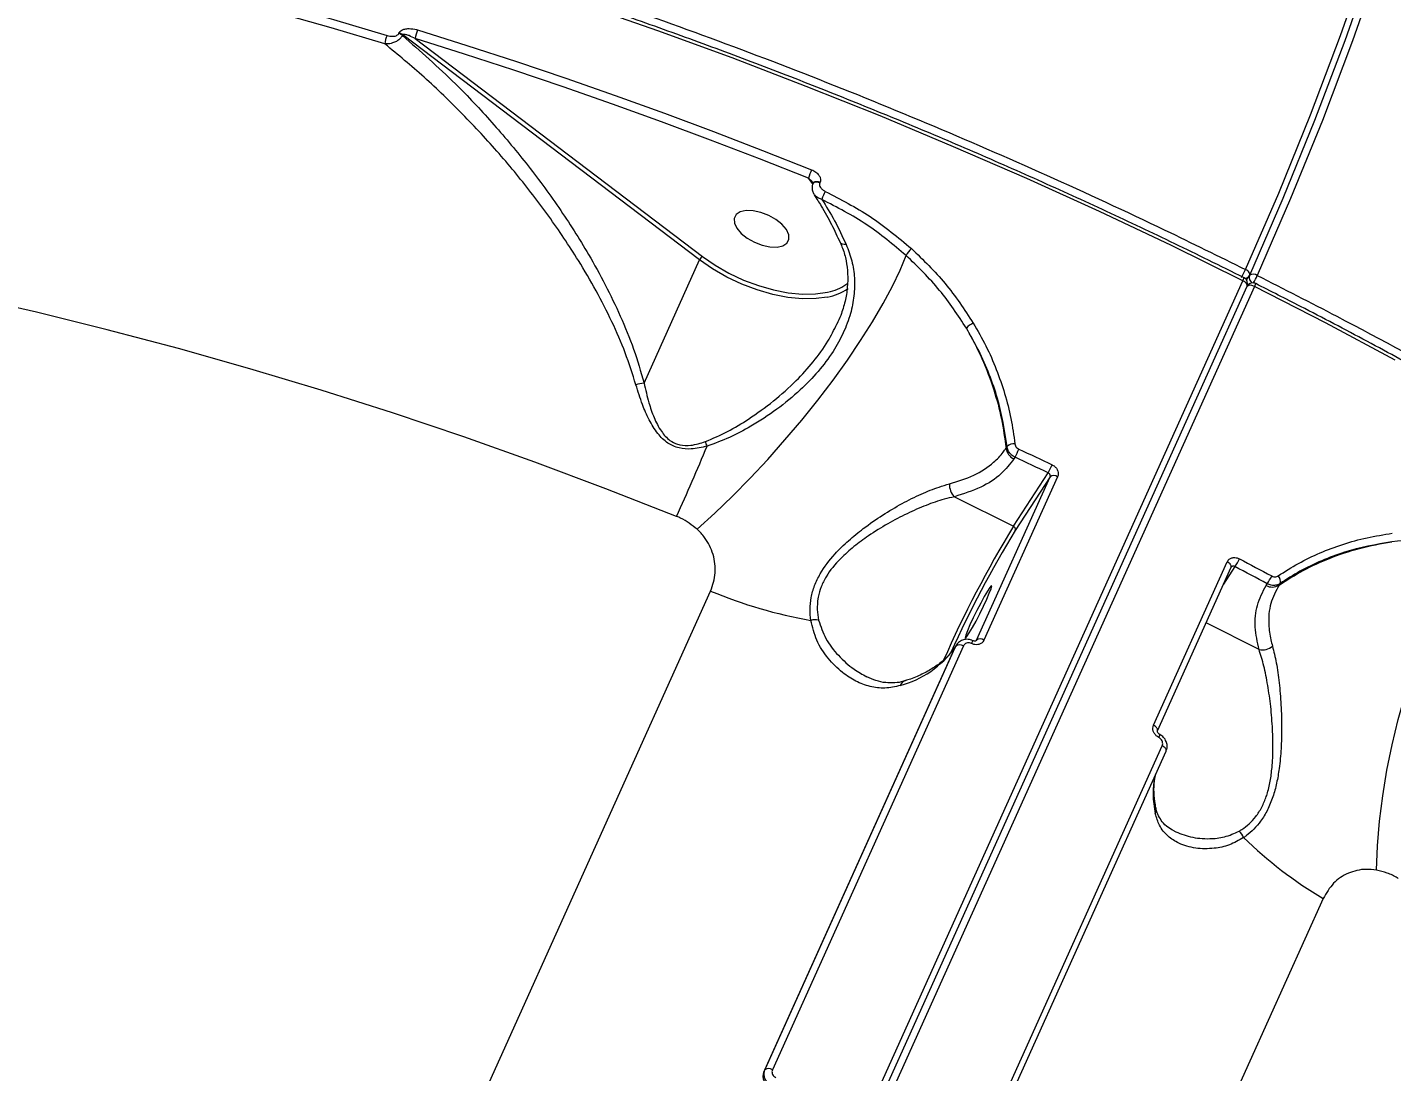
# Model space of a CAD drawing. Header units: millimetres. Extents: x -6523 to 7556, y -5559 to 6101.
# Drawn here: x -1448.4 to -1239.9, y 2108.2 to 2267.8 of the extents above; entities that cross this region are included whole.
import ezdxf

# ---------------------------------------------------------------- set-up
doc = ezdxf.new("R2010")
doc.units = ezdxf.units.MM
for name, color, linetype in [('DIKOM_ОБЪЕКТ', 7, 'Continuous'), ('DIKOM_РАЗМЕР_ЗОНА', 7, 'Continuous'), ('DIKOM_РАЗМЕР_ОБЪЕКТА', 7, 'Continuous')]:
    doc.layers.add(name, color=color, linetype=linetype)
doc.styles.add('style1', font='arial.ttf', dxfattribs={"width": 0.8})
doc.dimstyles.new('1-50', dxfattribs={"dimtxt": 300, "dimasz": 200, "dimexe": 100, "dimexo": 0, "dimgap": 100, "dimtad": 1, "dimtxsty": 'style1', "dimcen": 200, "dimclrd": 7, "dimclre": 7, "dimclrt": 7, "dimadec": 1, "dimazin": 2, "dimtfac": 1, "dimtmove": 0, "dimatfit": 2, "dimfxl": 0, "dimlwd": 25, "dimlwe": 18, "dimarcsym": 0})

# ---------------------------------------------------------------- blocks, each defined once
blk = doc.blocks.new('*D10')
at = {"layer": 'Defpoints', "color": 0, "transparency": 16777216}
for p in [(-1823.23, 4314.24), (3842.01, -3170.82), (6537.88, -3170.82)]:
    blk.add_point(p, dxfattribs=at)
at = {"layer": 'DIKOM_РАЗМЕР_ОБЪЕКТА', "color": 7, "lineweight": 18, "transparency": 16777216}
for p, q in [((-1823.23, 4314.24), (6637.88, 4314.24)), ((3842.01, -3170.82), (6637.88, -3170.82))]:
    blk.add_line(p, q, dxfattribs=at)
at = {"layer": 'DIKOM_РАЗМЕР_ОБЪЕКТА', "color": 7, "lineweight": 25, "transparency": 16777216}
blk.add_line((6537.88, 3914.24), (6537.88, -2770.82), dxfattribs=at)
at = {"layer": 'DIKOM_РАЗМЕР_ОБЪЕКТА', "color": 7, "transparency": 16777216}
for points in [[(6471.22, 3914.24), (6604.55, 3914.24), (6537.88, 4314.24)], [(6471.22, -2770.82), (6604.55, -2770.82), (6537.88, -3170.82)]]:
    blk.add_solid(points, dxfattribs=at)
at = {"layer": 'DIKOM_РАЗМЕР_ОБЪЕКТА', "color": 7, "transparency": 16777216, "insert": (6304.71, 207.11), "char_height": 300, "attachment_point": 5, "rotation": 90, "style": 'style1'}
blk.add_mtext('7500', dxfattribs=at)
blk = doc.blocks.new('*D13')
at = {"layer": 'Defpoints', "color": 0, "transparency": 16777216}
for p in [(-2358.18, 6101.03), (4341.71, -4605.15), (7455.88, -4605.15)]:
    blk.add_point(p, dxfattribs=at)
at = {"layer": 'DIKOM_РАЗМЕР_ЗОНА', "color": 7, "lineweight": 18, "transparency": 16777216}
for p, q in [((-2358.18, 6101.03), (7555.88, 6101.03)), ((4341.71, -4605.15), (7555.88, -4605.15))]:
    blk.add_line(p, q, dxfattribs=at)
at = {"layer": 'DIKOM_РАЗМЕР_ЗОНА', "color": 7, "lineweight": 25, "transparency": 16777216}
blk.add_line((7455.88, 5701.03), (7455.88, -4205.15), dxfattribs=at)
at = {"layer": 'DIKOM_РАЗМЕР_ЗОНА', "color": 7, "transparency": 16777216}
for points in [[(7389.22, 5701.03), (7522.55, 5701.03), (7455.88, 6101.03)], [(7389.22, -4205.15), (7522.55, -4205.15), (7455.88, -4605.15)]]:
    blk.add_solid(points, dxfattribs=at)
at = {"layer": 'DIKOM_РАЗМЕР_ЗОНА', "color": 7, "transparency": 16777216, "insert": (7222.71, 375.61), "char_height": 300, "attachment_point": 5, "rotation": 90, "style": 'style1'}
blk.add_mtext('10700', dxfattribs=at)

msp = doc.modelspace()

# ---------------------------------------------------------------- linework, layer by layer
at = {"layer": 'DIKOM_ОБЪЕКТ', "color": 7, "linetype": 'Continuous', "lineweight": 15}
for p, q in [((-1391.643, 2266.841), (-1391.6, 2266.936)), ((-1391.025, 2266.644), (-1391.067, 2266.549)), ((-1345.664, 2232.246), (-1391.025, 2266.644)), ((-1389.111, 2266.062), (-1345.206, 2232.769)), ((-1328.336, 2243.865), (-1329.025, 2244.741)), ((-1327.243, 2244.121), (-1327.276, 2244.048)), ((-1324.151, 2234.908), (-1324.161, 2234.93)), ((-1354.147, 2213.425), (-1345.664, 2232.246)), ((-1262.067, 2229.153), (-1261.654, 2229.788)), ((-1432.882, 1851.268), (-1262.614, 2229.06)), ((-1432.253, 1850.42), (-1261.985, 2228.211)), ((-1260.826, 2228.163), (-1431.094, 1850.371)), ((-1261.976, 2228.234), (-1261.951, 2228.274)), ((-1261.951, 2228.274), (-1261.972, 2228.241)), ((-1324.663, 2222.436), (-1324.568, 2222.615)), ((-1298.817, 2203.48), (-1298.66, 2203.72)), ((-1297.442, 2202.087), (-1297.612, 2201.826)), ((-1303.337, 2174.117), (-1292.079, 2199.095)), ((-1290.934, 2199.1), (-1302.191, 2174.122)), ((-1297.692, 2191.526), (-1292.365, 2199.686)), ((-1292.079, 2199.095), (-1297.422, 2190.912)), ((-1306.699, 2196.046), (-1297.692, 2191.526)), ((-1276.272, 2161.115), (-1265.014, 2186.093)), ((-1275.676, 2160.283), (-1264.418, 2185.261)), ((-1263.832, 2185.367), (-1265.57, 2182.704)), ((-1264.415, 2185.258), (-1264.405, 2185.27)), ((-1467.092, 1908.442), (-1343.965, 2181.638)), ((-1259.07, 2182.484), (-1258.899, 2182.746)), ((-1256.936, 2182.782), (-1257.093, 2182.542)), ((-1260.152, 2172.687), (-1268.253, 2176.753)), ((-1306.66, 2172.956), (-1335.859, 2108.169)), ((-1335.671, 2108.457), (-1306.472, 2173.244)), ((-1305.332, 2173.25), (-1334.531, 2108.464)), ((-1306.472, 2173.244), (-1306.66, 2172.956)), ((-1306.552, 2173.154), (-1306.66, 2172.956)), ((-1306.363, 2173.442), (-1306.552, 2173.154)), ((-1306.472, 2173.244), (-1306.354, 2173.436)), ((-1303.367, 2174.069), (-1303.337, 2174.117)), ((-1304.142, 2093.214), (-1274.944, 2158.001)), ((-1303.551, 2092.385), (-1274.353, 2157.172)), ((-1250.337, 2134.653), (-1373.465, 1861.457)), ((-1335.859, 2108.169), (-1335.671, 2108.457))]:
    msp.add_line(p, q, dxfattribs=at)
at = {"layer": 'DIKOM_ОБЪЕКТ', "color": 7, "linetype": 'Continuous', "lineweight": 15, "flags": 128}
for points in [[(-1262.21, 2230.77), (-1257.131, 2242.471), (-1252.294, 2254.394), (-1247.704, 2266.531), (-1243.362, 2278.874), (-1239.272, 2291.415), (-1235.437, 2304.145), (-1231.859, 2317.056), (-1228.54, 2330.14), (-1225.482, 2343.389), (-1222.688, 2356.793), (-1220.159, 2370.343), (-1217.898, 2384.032), (-1215.904, 2397.849), (-1214.181, 2411.787), (-1212.728, 2425.835), (-1211.548, 2439.984), (-1210.639, 2454.226), (-1210.005, 2468.551), (-1209.643, 2482.949), (-1209.556, 2497.411), (-1209.743, 2511.928)], [(-1209.008, 2511.709), (-1208.821, 2497.158), (-1208.909, 2482.661), (-1209.271, 2468.229), (-1209.907, 2453.871), (-1210.817, 2439.595), (-1212.001, 2425.412), (-1213.457, 2411.331), (-1215.184, 2397.361), (-1217.182, 2383.511), (-1219.449, 2369.79), (-1221.984, 2356.207), (-1224.785, 2342.772), (-1227.849, 2329.492), (-1231.176, 2316.377), (-1234.763, 2303.435), (-1238.608, 2290.675), (-1242.707, 2278.104), (-1247.059, 2265.733), (-1251.66, 2253.567), (-1256.508, 2241.616), (-1261.599, 2229.887)], [(-1207.796, 2511.88), (-1207.609, 2497.319), (-1207.697, 2482.813), (-1208.059, 2468.372), (-1208.696, 2454.004), (-1209.607, 2439.719), (-1210.791, 2425.527), (-1212.248, 2411.436), (-1213.976, 2397.457), (-1215.976, 2383.598), (-1218.244, 2369.868), (-1220.781, 2356.276), (-1223.583, 2342.832), (-1226.65, 2329.544), (-1229.979, 2316.42), (-1233.568, 2303.47), (-1237.415, 2290.701), (-1241.517, 2278.123), (-1245.872, 2265.743), (-1250.476, 2253.569), (-1255.327, 2241.61), (-1260.422, 2229.874)], [(-1262.614, 2229.06), (-1273.54, 2234.423), (-1284.556, 2239.627), (-1295.654, 2244.667), (-1306.824, 2249.54), (-1318.057, 2254.24), (-1329.343, 2258.765), (-1340.673, 2263.109), (-1352.038, 2267.27), (-1363.427, 2271.245), (-1374.831, 2275.029), (-1386.241, 2278.619), (-1397.647, 2282.013), (-1409.039, 2285.207), (-1420.408, 2288.2), (-1431.744, 2290.988), (-1443.037, 2293.568), (-1454.279, 2295.94)], [(-1393.75, 2265.253), (-1401.942, 2267.692), (-1410.127, 2270.027), (-1418.302, 2272.259), (-1426.464, 2274.385), (-1434.608, 2276.406), (-1442.732, 2278.321), (-1450.832, 2280.128), (-1458.904, 2281.826)], [(-1458.712, 2283.157), (-1450.622, 2281.455), (-1442.504, 2279.644), (-1434.362, 2277.726), (-1426.199, 2275.7), (-1418.019, 2273.569), (-1409.826, 2271.332), (-1401.623, 2268.991), (-1393.413, 2266.548)], [(-1388.765, 2267.396), (-1381.21, 2265.016), (-1373.658, 2262.55), (-1366.11, 2260.001), (-1358.569, 2257.368), (-1351.038, 2254.653), (-1343.521, 2251.856), (-1336.019, 2248.98), (-1328.536, 2246.024)], [(-1329.025, 2244.741), (-1336.49, 2247.689), (-1343.974, 2250.559), (-1351.474, 2253.348), (-1358.986, 2256.057), (-1366.509, 2258.684), (-1374.039, 2261.227), (-1381.574, 2263.687), (-1389.111, 2266.062)], [(-1328.329, 2243.956), (-1328.311, 2243.99), (-1328.197, 2244.096), (-1328.021, 2244.157), (-1327.796, 2244.17), (-1327.541, 2244.132), (-1327.276, 2244.048)], [(-1328.298, 2244.026), (-1328.278, 2244.064), (-1328.164, 2244.169), (-1327.988, 2244.231), (-1327.763, 2244.243), (-1327.508, 2244.206), (-1327.243, 2244.121)], [(-1333.068, 2237.685), (-1333.993, 2238.425), (-1335.095, 2239.049), (-1336.286, 2239.506), (-1337.468, 2239.759), (-1338.546, 2239.788), (-1339.434, 2239.591), (-1340.058, 2239.182), (-1340.368, 2238.597), (-1340.339, 2237.881), (-1339.974, 2237.093), (-1339.302, 2236.297), (-1338.377, 2235.557), (-1337.275, 2234.934), (-1336.085, 2234.477), (-1334.902, 2234.223), (-1333.824, 2234.194), (-1332.937, 2234.392), (-1332.313, 2234.8), (-1332.003, 2235.386), (-1332.031, 2236.102), (-1332.396, 2236.889), (-1333.068, 2237.685)], [(-1323.258, 2234.614), (-1323.559, 2234.616), (-1323.812, 2234.662), (-1324.005, 2234.75), (-1324.133, 2234.877), (-1324.151, 2234.908)], [(-1346.02, 2191.077), (-1343.348, 2193.513), (-1340.644, 2196.122), (-1337.936, 2198.878), (-1335.251, 2201.755), (-1332.614, 2204.724), (-1330.051, 2207.755), (-1327.589, 2210.818), (-1325.252, 2213.884), (-1323.061, 2216.923), (-1321.04, 2219.903), (-1319.208, 2222.796), (-1317.583, 2225.573), (-1316.181, 2228.207), (-1315.017, 2230.671), (-1314.101, 2232.943)], [(-1326.146, 2226.569), (-1327.844, 2226.334), (-1329.919, 2226.305), (-1332.145, 2226.518), (-1334.472, 2226.97), (-1336.842, 2227.649), (-1339.202, 2228.539), (-1341.494, 2229.62), (-1343.665, 2230.865), (-1345.664, 2232.246)], [(-1345.206, 2232.769), (-1343.268, 2231.43), (-1341.163, 2230.222), (-1338.94, 2229.174), (-1336.652, 2228.31), (-1334.353, 2227.652), (-1332.097, 2227.214), (-1329.938, 2227.007), (-1327.926, 2227.036), (-1326.11, 2227.299), (-1325.623, 2227.42)], [(-1261.579, 2229.923), (-1261.561, 2229.981), (-1261.559, 2230.088), (-1261.592, 2230.205), (-1261.66, 2230.327), (-1261.761, 2230.449), (-1261.889, 2230.566), (-1262.041, 2230.675), (-1262.21, 2230.77)], [(-1261.985, 2228.211), (-1261.967, 2228.269), (-1261.964, 2228.376), (-1261.997, 2228.493), (-1262.065, 2228.615), (-1262.165, 2228.737), (-1262.294, 2228.855), (-1262.445, 2228.964), (-1262.614, 2229.06)], [(-1239.321, 2216.927), (-1250.018, 2222.62), (-1260.826, 2228.163)], [(-1349.165, 2193.047), (-1359.978, 2197.278), (-1370.829, 2201.327), (-1381.709, 2205.189), (-1392.607, 2208.861), (-1403.513, 2212.339), (-1414.418, 2215.621), (-1425.31, 2218.703), (-1436.18, 2221.582), (-1447.018, 2224.256), (-1457.813, 2226.722)], [(-1296.851, 2203.327), (-1296.214, 2203.028), (-1295.577, 2202.728), (-1294.941, 2202.428), (-1294.305, 2202.127), (-1293.669, 2201.826), (-1293.033, 2201.524), (-1292.398, 2201.222), (-1291.762, 2200.919)], [(-1292.365, 2199.686), (-1292.999, 2199.988), (-1293.632, 2200.289), (-1294.267, 2200.59), (-1294.901, 2200.891), (-1295.536, 2201.191), (-1296.171, 2201.49), (-1296.806, 2201.789), (-1297.442, 2202.087)], [(-1242.222, 2138.989), (-1242.058, 2142.683), (-1241.73, 2146.485), (-1241.243, 2150.355), (-1240.601, 2154.257), (-1239.809, 2158.152), (-1238.877, 2162.001), (-1237.813, 2165.766), (-1236.627, 2169.411), (-1235.332, 2172.898), (-1233.94, 2176.194), (-1232.465, 2179.266), (-1230.921, 2182.084), (-1229.324, 2184.62), (-1227.69, 2186.849), (-1226.034, 2188.748)], [(-1264.418, 2185.261), (-1264.4, 2185.316), (-1264.396, 2185.421), (-1264.427, 2185.534), (-1264.491, 2185.653), (-1264.585, 2185.773), (-1264.707, 2185.889), (-1264.852, 2185.997), (-1265.014, 2186.093)], [(-1263.161, 2186.567), (-1262.542, 2186.24), (-1261.923, 2185.913), (-1261.304, 2185.585), (-1260.686, 2185.257), (-1260.068, 2184.928), (-1259.451, 2184.599), (-1258.833, 2184.269), (-1258.217, 2183.939)], [(-1258.899, 2182.746), (-1259.514, 2183.075), (-1260.13, 2183.404), (-1260.746, 2183.732), (-1261.363, 2184.06), (-1261.979, 2184.388), (-1262.597, 2184.715), (-1263.214, 2185.041), (-1263.832, 2185.367)], [(-1304.333, 2176.459), (-1304.727, 2175.549), (-1304.985, 2174.872), (-1305.087, 2174.482), (-1305.023, 2174.412), (-1304.8, 2174.667), (-1304.435, 2175.226), (-1303.958, 2176.044), (-1303.407, 2177.055), (-1302.828, 2178.176), (-1302.266, 2179.318), (-1301.768, 2180.387), (-1301.374, 2181.297), (-1301.116, 2181.974), (-1301.015, 2182.364), (-1301.078, 2182.434), (-1301.301, 2182.179), (-1301.666, 2181.62), (-1302.143, 2180.802), (-1302.694, 2179.791), (-1303.274, 2178.67), (-1303.835, 2177.528), (-1304.333, 2176.459)], [(-1275.676, 2160.283), (-1275.658, 2160.338), (-1275.654, 2160.443), (-1275.684, 2160.556), (-1275.748, 2160.675), (-1275.842, 2160.795), (-1275.964, 2160.911), (-1276.109, 2161.019), (-1276.272, 2161.115)], [(-1274.353, 2157.172), (-1274.335, 2157.227), (-1274.331, 2157.331), (-1274.361, 2157.444), (-1274.424, 2157.562), (-1274.518, 2157.682), (-1274.638, 2157.797), (-1274.782, 2157.905), (-1274.944, 2158.001)]]:
    msp.add_lwpolyline(points, dxfattribs=at)
at = {"layer": 'DIKOM_ОБЪЕКТ', "color": 7, "linetype": 'Continuous', "lineweight": 15}
for centre, radius, start, end in [((-1392.189, 2265.049), 1.873, 53.20583, 73.03919), ((-1392.148, 2265.142), 1.876, 53.21821, 73.02681), ((-1385.271, 2265.78), 3.85, 155.16936, 175.79433), ((-1389.895, 2264.941), 3.868, 155.45702, 175.3732), ((-1318.726, 2241.553), 10.781, 155.49467, 162.79962), ((-1319.346, 2238.805), 8.101, 151.14768, 160.58011), ((-1310.997, 2231.296), 3.513, 130.30736, 152.05678), ((-1344.605, 2231.78), 1.157, 121.29537, 156.22731), ((-1272.608, 2235.406), 11.385, 329.05715, 335.97032), ((-1263.665, 2229.696), 1.228, 328.78825, 351.58805), ((-1262.897, 2228.622), 1, 335.73929, 63.42244), ((-1262.325, 2230.249), 0.815, 270.87445, 325.50888), ((-1260.686, 2229.564), 0.972, 162.38412, 239.65048), ((-1262.492, 2230.333), 1, 326.94844, 335.8343), ((-1261.024, 2229.047), 1.022, 53.94555, 123.74232), ((-1270.821, 2234.535), 11.396, 329.33402, 335.85594), ((-1327.657, 2234.804), 8.373, 280.40159, 304.0517), ((-1327.353, 2234.422), 7.213, 283.87153, 307.29524), ((-1261.43, 2227.336), 1.024, 53.88344, 123.5339), ((-1261.114, 2227.727), 1, 79.51566, 146.86156), ((-1261.114, 2227.727), 1, 63.28046, 79.51566), ((-1261.82, 2228.773), 1.166, 328.4288, 352.48956), ((-1303.035, 2220.475), 2.25, 110.38779, 144.30133), ((-1352.458, 2202.155), 11.396, 98.52277, 104.8846), ((-1359.785, 2198.613), 16.135, 18.71814, 21.34244), ((-1759.464, 2377.493), 449.851, 335.79405, 337.2858), ((-1296.688, 2203.766), 2.148, 187.63946, 244.52227), ((-1297.627, 2202.667), 1.475, 83.84789, 134.43626), ((-1324.531, 2215.75), 30.339, 333.23532, 335.82837), ((-1310.67, 2209.389), 20.718, 332.07322, 335.87118), ((-1304.872, 2197.904), 2.606, 177.81304, 225.48662), ((-1291.504, 2198.301), 0.982, 54.51227, 125.91701), ((-1146.349, 2099.536), 177.107, 148.7077, 156.18656), ((-1145.086, 2098.84), 177.998, 148.85124, 155.64375), ((-1297.885, 2191.075), 0.491, 340.63592, 66.82225), ((-1269.979, 2189.591), 7.459, 325.50851, 336.08082), ((-1264.354, 2186.656), 6.712, 324.36224, 336.11841), ((-1258.041, 2183.115), 1.154, 343.23072, 46.0483), ((-1316.458, 2247.155), 71.058, 247.22499, 260.11751), ((-1258.13, 2184.201), 1.957, 241.31603, 302.00759), ((-1327.936, 2174.237), 3.003, 81.04496, 103.82822), ((-1318.875, 2181.727), 15.038, 284.99803, 324.31911), ((-1305.897, 2172.452), 0.978, 54.68348, 125.9994), ((-1306.051, 2174.653), 2.239, 331.93791, 344.34659), ((-1302.761, 2173.323), 0.982, 54.51282, 125.91646), ((-1259.69, 2175.104), 2.461, 259.17394, 310.23173), ((-1313.807, 2166.726), 1.269, 109.16915, 157.98438), ((-1276.18, 2159.727), 0.853, 325.79625, 359.05012), ((-1263.283, 2150.58), 13.057, 167.10363, 193.00666), ((-1277.24, 2148.219), 1.364, 334.94152, 11.24509), ((-1265.132, 2142.874), 2.842, 22.39781, 46.71502), ((-1218.514, 2188.878), 62.873, 225.59999, 239.59216), ((-1335.096, 2107.666), 0.978, 54.68926, 126.00562), ((-1334.007, 2107.518), 1.963, 160.63193, 246.83062)]:
    msp.add_arc(centre, radius, start, end, dxfattribs=at)
for points, knots in [([(-1734.203, 2258.922), (-1731.756, 2261.1), (-1726.075, 2266.156), (-1715.83, 2273.278), (-1703.742, 2280.406), (-1690.584, 2286.789), (-1676.467, 2292.428), (-1661.443, 2297.288), (-1645.554, 2301.348), (-1628.808, 2304.586), (-1611.25, 2307.011), (-1592.942, 2308.624), (-1573.971, 2309.418), (-1554.423, 2309.389), (-1534.354, 2308.529), (-1513.789, 2306.822), (-1492.771, 2304.289), (-1471.369, 2300.945), (-1449.684, 2296.806), (-1427.816, 2291.891), (-1406.856, 2286.47), (-1386.845, 2280.669), (-1367.807, 2274.605), (-1348.759, 2267.993), (-1329.785, 2260.863), (-1311.056, 2253.283), (-1292.619, 2245.27), (-1276.37, 2237.758), (-1266.309, 2232.793), (-1262.21, 2230.77)], [0, 0, 0, 0, 0.0297851, 0.0691491, 0.1086373, 0.1481887, 0.1877399, 0.2272281, 0.2665922, 0.3059565, 0.3454449, 0.3849966, 0.4245483, 0.4640367, 0.503401, 0.5427654, 0.5822539, 0.6218055, 0.6613571, 0.7008456, 0.7402099, 0.7740607, 0.8080915, 0.8421623, 0.8762331, 0.9102638, 0.9436515, 0.9770394, 1, 1, 1, 1]), ([(-1262.449, 2229.517), (-1264.255, 2230.415), (-1269.491, 2233.019), (-1278.223, 2237.223), (-1288.665, 2242.078), (-1299.178, 2246.784), (-1309.753, 2251.338), (-1320.381, 2255.738), (-1331.056, 2259.98), (-1341.768, 2264.06), (-1352.509, 2267.976), (-1363.273, 2271.725), (-1374.05, 2275.304), (-1384.833, 2278.71), (-1395.613, 2281.94), (-1406.382, 2284.993), (-1417.133, 2287.866), (-1427.857, 2290.556), (-1438.546, 2293.063), (-1449.192, 2295.383), (-1459.788, 2297.514), (-1470.324, 2299.457), (-1480.794, 2301.209), (-1491.189, 2302.768), (-1501.502, 2304.133), (-1511.725, 2305.304), (-1521.85, 2306.28), (-1531.869, 2307.059), (-1541.776, 2307.641), (-1551.562, 2308.026), (-1561.221, 2308.213), (-1570.745, 2308.203), (-1580.127, 2307.994), (-1589.36, 2307.588), (-1598.436, 2306.984), (-1607.35, 2306.183), (-1616.095, 2305.185), (-1624.663, 2303.992), (-1633.048, 2302.603), (-1641.245, 2301.021), (-1649.247, 2299.245), (-1657.047, 2297.278), (-1664.64, 2295.121), (-1672.021, 2292.775), (-1679.183, 2290.242), (-1686.121, 2287.524), (-1692.83, 2284.623), (-1699.304, 2281.541), (-1705.539, 2278.281), (-1711.53, 2274.844), (-1717.271, 2271.234), (-1722.764, 2267.456), (-1727.982, 2263.499), (-1731.954, 2260.27), (-1734.093, 2258.305), (-1734.674, 2257.771)], [0, 0, 0, 0, 0.0101398, 0.0294041, 0.0486687, 0.0679335, 0.0871981, 0.1064628, 0.1257275, 0.1449922, 0.1642572, 0.1835222, 0.2027874, 0.2220526, 0.2413182, 0.260584, 0.2798499, 0.2991162, 0.3183828, 0.3376497, 0.3569168, 0.3761843, 0.3954523, 0.4147208, 0.4339895, 0.4532589, 0.4725287, 0.4917991, 0.5110699, 0.5303412, 0.5496132, 0.5688857, 0.5881587, 0.6074323, 0.6267065, 0.6459811, 0.6652562, 0.6845316, 0.7038075, 0.7230834, 0.7423596, 0.7616356, 0.7809112, 0.8001862, 0.8194604, 0.8387332, 0.8580046, 0.8772739, 0.8965405, 0.9158044, 0.9350645, 0.9543207, 0.9735721, 0.9928187, 1, 1, 1, 1]), ([(-1393.413, 2266.548), (-1393.138, 2266.485), (-1392.738, 2266.393), (-1392.215, 2266.448), (-1391.923, 2266.55), (-1391.731, 2266.688), (-1391.67, 2266.794), (-1391.643, 2266.841)], [0, 0, 0, 0, 0.4299822, 0.6257875, 0.7881391, 0.9052733, 1, 1, 1, 1]), ([(-1391.6, 2266.936), (-1391.557, 2267.01), (-1391.459, 2267.175), (-1391.152, 2267.392), (-1390.674, 2267.558), (-1389.888, 2267.632), (-1389.226, 2267.534), (-1388.811, 2267.41), (-1388.765, 2267.396)], [0, 0, 0, 0, 0.0933535, 0.2087433, 0.3720789, 0.5792964, 0.9536392, 1, 1, 1, 1]), ([(-1391.067, 2266.549), (-1391.121, 2266.455), (-1391.238, 2266.248), (-1391.548, 2265.929), (-1391.999, 2265.618), (-1392.645, 2265.347), (-1393.257, 2265.236), (-1393.637, 2265.249), (-1393.75, 2265.253)], [0, 0, 0, 0, 0.1137012, 0.2493487, 0.4227163, 0.613493, 0.8848361, 1, 1, 1, 1]), ([(-1355.385, 2213.168), (-1355.902, 2214.799), (-1356.937, 2218.062), (-1359.041, 2222.854), (-1361.442, 2227.564), (-1364.62, 2232.987), (-1368.637, 2238.975), (-1373.625, 2245.446), (-1378.996, 2251.614), (-1383.779, 2256.477), (-1388.68, 2261.062), (-1391.735, 2263.587), (-1393.75, 2265.253)], [0, 0, 0, 0, 0.0776034, 0.1552651, 0.2354705, 0.3156978, 0.4385181, 0.5613747, 0.6872837, 0.8131993, 0.8767633, 1, 1, 1, 1]), ([(-1391.067, 2266.549), (-1388.329, 2264.135), (-1383.605, 2259.97), (-1377.367, 2253.325), (-1372.077, 2247.029), (-1367.108, 2240.299), (-1363.117, 2234.04), (-1360.032, 2228.462), (-1357.712, 2223.633), (-1355.652, 2218.628), (-1354.649, 2215.159), (-1354.147, 2213.425)], [0, 0, 0, 0, 0.1721621, 0.2969447, 0.4217212, 0.5495768, 0.6773929, 0.756949, 0.8364856, 0.918274, 1, 1, 1, 1]), ([(-1389.111, 2266.062), (-1389.422, 2266.226), (-1389.875, 2266.463), (-1390.45, 2266.662), (-1390.755, 2266.726), (-1390.927, 2266.719), (-1391, 2266.682), (-1391.017, 2266.656), (-1391.025, 2266.644)], [0, 0, 0, 0, 0.4958826, 0.7197705, 0.8702535, 0.9510237, 0.9759106, 1, 1, 1, 1]), ([(-1328.536, 2246.024), (-1328.308, 2245.913), (-1327.875, 2245.702), (-1327.424, 2245.244), (-1327.195, 2244.796), (-1327.144, 2244.416), (-1327.213, 2244.21), (-1327.243, 2244.121)], [0, 0, 0, 0, 0.2791836, 0.5294361, 0.721618, 0.8794511, 1, 1, 1, 1]), ([(-1328.407, 2244.143), (-1328.486, 2244.238), (-1328.674, 2244.463), (-1328.896, 2244.639), (-1329.025, 2244.741)], [0, 0, 0, 0, 0.4180157, 1, 1, 1, 1]), ([(-1328.309, 2243.95), (-1328.37, 2243.801), (-1328.503, 2243.478), (-1328.448, 2242.936), (-1328.317, 2242.513), (-1328.161, 2242.317), (-1328.123, 2242.27)], [0, 0, 0, 0, 0.26696648, 0.58006206, 0.89944729, 1, 1, 1, 1]), ([(-1328.405, 2244.145), (-1328.402, 2244.141), (-1328.362, 2244.101), (-1328.331, 2244.035), (-1328.319, 2244.003), (-1328.314, 2243.99)], [0, 0, 0, 0, 0.05796774, 0.63730586, 1, 1, 1, 1]), ([(-1328.309, 2243.973), (-1328.309, 2243.973), (-1328.308, 2243.964), (-1328.308, 2244.007), (-1328.299, 2244.021), (-1328.297, 2244.024)], [0, 0, 0, 0, 0.0664565, 0.8138908, 1, 1, 1, 1]), ([(-1327.276, 2244.048), (-1327.293, 2243.997), (-1327.339, 2243.866), (-1327.319, 2243.614), (-1327.173, 2243.291), (-1326.877, 2242.96), (-1326.588, 2242.797), (-1326.441, 2242.715)], [0, 0, 0, 0, 0.1010964, 0.261335, 0.4606652, 0.7265472, 1, 1, 1, 1]), ([(-1328.157, 2242.182), (-1327.784, 2241.62), (-1326.848, 2240.208), (-1325.511, 2237.776), (-1324.617, 2235.829), (-1324.187, 2234.893)], [0, 0, 0, 0, 0.2557111, 0.6426074, 1, 1, 1, 1]), ([(-1326.986, 2241.499), (-1327.22, 2241.578), (-1327.684, 2241.736), (-1327.969, 2242.061), (-1328.109, 2242.222)], [0, 0, 0, 0, 0.50469021, 1, 1, 1, 1]), ([(-1326.441, 2242.715), (-1324.099, 2241.503), (-1319.356, 2239.051), (-1315.315, 2235.681), (-1313.27, 2233.975)], [0, 0, 0, 0, 0.4938692, 1, 1, 1, 1]), ([(-1326.986, 2241.499), (-1326.317, 2240.43), (-1324.974, 2238.282), (-1323.832, 2235.841), (-1323.258, 2234.614)], [0, 0, 0, 0, 0.4974058, 1, 1, 1, 1]), ([(-1314.101, 2232.943), (-1316.05, 2234.573), (-1319.999, 2237.876), (-1324.638, 2240.281), (-1326.986, 2241.499)], [0, 0, 0, 0, 0.4938144, 1, 1, 1, 1]), ([(-1323.258, 2234.614), (-1322.938, 2233.777), (-1322.298, 2232.104), (-1321.923, 2229.447), (-1321.994, 2226.745), (-1322.553, 2223.921), (-1323.622, 2221.068), (-1325.272, 2218.091), (-1327.478, 2215.16), (-1330.364, 2212.178), (-1333.812, 2209.339), (-1337.492, 2206.954), (-1341.046, 2205.025), (-1343.351, 2204.202), (-1344.503, 2203.791)], [0, 0, 0, 0, 0.0676065, 0.1352429, 0.2056872, 0.2761669, 0.3555599, 0.4349965, 0.5267499, 0.6185519, 0.7258819, 0.8332499, 0.9166787, 1, 1, 1, 1]), ([(-1324.195, 2234.918), (-1324.057, 2234.621), (-1323.635, 2233.713), (-1323.233, 2232.101), (-1322.974, 2230.104), (-1323.03, 2228.025), (-1323.391, 2225.899), (-1323.94, 2224.023), (-1324.473, 2222.887), (-1324.678, 2222.449)], [0, 0, 0, 0, 0.0746868, 0.2280513, 0.3867503, 0.5502417, 0.7184443, 0.8914353, 1, 1, 1, 1]), ([(-1313.27, 2233.975), (-1311.486, 2232.249), (-1307.876, 2228.755), (-1305.182, 2224.657), (-1303.819, 2222.584)], [0, 0, 0, 0, 0.4941699, 1, 1, 1, 1]), ([(-1304.863, 2221.788), (-1306.161, 2223.771), (-1308.789, 2227.785), (-1312.316, 2231.21), (-1314.101, 2232.943)], [0, 0, 0, 0, 0.4941619, 1, 1, 1, 1]), ([(-1260.422, 2229.874), (-1256.354, 2227.802), (-1245.396, 2222.222), (-1227.871, 2212.676), (-1208.024, 2201.144), (-1188.524, 2189.015), (-1169.448, 2176.318), (-1150.876, 2163.079), (-1133.217, 2149.591), (-1116.51, 2135.907), (-1100.772, 2122.082), (-1085.747, 2107.891), (-1071.52, 2093.367), (-1058.16, 2078.555), (-1045.961, 2063.78), (-1034.938, 2049.093), (-1025.079, 2034.54), (-1016.225, 2019.884), (-1008.449, 2005.173), (-1001.806, 1990.457), (-996.445, 1976.061), (-992.342, 1962.024), (-989.5, 1948.392), (-987.796, 1935.473), (-987.674, 1927.303), (-987.617, 1923.435)], [0, 0, 0, 0, 0.0259397, 0.0698834, 0.113861, 0.1578047, 0.2030248, 0.2482819, 0.293502, 0.3374457, 0.3814232, 0.425367, 0.4705871, 0.515844, 0.561064, 0.6050079, 0.6489853, 0.6929291, 0.7381491, 0.7834061, 0.8286263, 0.8725698, 0.9165475, 0.9604911, 1, 1, 1, 1]), ([(-988.221, 1921.422), (-988.207, 1922.174), (-988.152, 1925.041), (-988.361, 1930.115), (-988.85, 1936.64), (-989.655, 1943.253), (-990.75, 1949.941), (-992.14, 1956.702), (-993.824, 1963.53), (-995.799, 1970.418), (-998.066, 1977.363), (-1000.621, 1984.359), (-1003.464, 1991.401), (-1006.591, 1998.482), (-1010, 2005.599), (-1013.689, 2012.745), (-1017.656, 2019.915), (-1021.896, 2027.103), (-1026.406, 2034.305), (-1031.184, 2041.514), (-1036.225, 2048.726), (-1041.526, 2055.935), (-1047.083, 2063.135), (-1052.891, 2070.322), (-1058.946, 2077.489), (-1065.243, 2084.632), (-1071.778, 2091.745), (-1078.546, 2098.822), (-1085.542, 2105.859), (-1092.759, 2112.851), (-1100.194, 2119.791), (-1107.84, 2126.675), (-1115.692, 2133.498), (-1123.743, 2140.254), (-1131.988, 2146.939), (-1140.42, 2153.548), (-1149.033, 2160.075), (-1157.821, 2166.515), (-1166.777, 2172.865), (-1175.893, 2179.118), (-1185.165, 2185.271), (-1194.583, 2191.319), (-1204.142, 2197.257), (-1213.835, 2203.081), (-1223.653, 2208.786), (-1233.589, 2214.369), (-1243.638, 2219.823), (-1252.67, 2224.568), (-1258.374, 2227.46), (-1260.664, 2228.621)], [0, 0, 0, 0, 0.0077198, 0.02941, 0.0511067, 0.0728093, 0.0945176, 0.116231, 0.137949, 0.159671, 0.1813965, 0.2031247, 0.2248553, 0.2465877, 0.2683216, 0.2900565, 0.311792, 0.3335279, 0.3552642, 0.3770004, 0.3987365, 0.4204722, 0.4422076, 0.4639424, 0.4856768, 0.5074107, 0.5291438, 0.5508765, 0.5726086, 0.59434, 0.616071, 0.6378014, 0.6595311, 0.6812606, 0.7029894, 0.7247178, 0.7464457, 0.7681732, 0.7899003, 0.8116272, 0.8333537, 0.8550798, 0.8768057, 0.8985314, 0.9202568, 0.9419821, 0.9637072, 0.9854321, 1, 1, 1, 1]), ([(-1344.756, 2204.485), (-1343.619, 2204.967), (-1341.344, 2205.932), (-1337.889, 2208.065), (-1334.327, 2210.621), (-1331.004, 2213.581), (-1328.227, 2216.65), (-1326.108, 2219.55), (-1325.107, 2221.549), (-1324.663, 2222.436)], [0, 0, 0, 0, 0.1330062, 0.2662019, 0.4341232, 0.6019785, 0.7442905, 0.8865204, 1, 1, 1, 1]), ([(-1304.863, 2221.788), (-1304.046, 2220.264), (-1302.404, 2217.197), (-1300.673, 2212.547), (-1299.42, 2207.955), (-1299.019, 2204.976), (-1298.817, 2203.48)], [0, 0, 0, 0, 0.259854, 0.5228403, 0.7602273, 1, 1, 1, 1]), ([(-1298.66, 2203.72), (-1299.049, 2206.175), (-1299.637, 2209.894), (-1301.341, 2214.765), (-1302.906, 2218.366), (-1304.217, 2220.658), (-1304.863, 2221.788)], [0, 0, 0, 0, 0.39516898, 0.59866878, 0.80216756, 1, 1, 1, 1]), ([(-1303.819, 2222.584), (-1303.159, 2221.43), (-1301.839, 2219.122), (-1300.256, 2215.517), (-1298.969, 2211.806), (-1297.997, 2208), (-1297.645, 2205.423), (-1297.469, 2204.134)], [0, 0, 0, 0, 0.1978318, 0.3955005, 0.5931673, 0.796581, 1, 1, 1, 1]), ([(-1344.503, 2203.791), (-1345.312, 2203.593), (-1346.722, 2203.25), (-1348.831, 2203.395), (-1350.648, 2204.208), (-1352.19, 2205.762), (-1353.43, 2207.798), (-1354.508, 2210.321), (-1355.072, 2212.151), (-1355.385, 2213.168)], [0, 0, 0, 0, 0.1491132, 0.2596232, 0.3716479, 0.4987606, 0.6525351, 0.8069801, 1, 1, 1, 1]), ([(-1354.147, 2213.425), (-1353.915, 2212.418), (-1353.502, 2210.623), (-1352.667, 2208.135), (-1351.662, 2206.144), (-1350.419, 2204.713), (-1349.332, 2204.15), (-1348.256, 2203.864), (-1346.762, 2203.834), (-1345.495, 2204.245), (-1344.756, 2204.485)], [0, 0, 0, 0, 0.2010506, 0.3583906, 0.5149402, 0.6384983, 0.7217761, 0.7449579, 0.8512703, 1, 1, 1, 1]), ([(-1307.477, 2198.004), (-1306.185, 2198.407), (-1303.564, 2199.224), (-1300.951, 2200.984), (-1299.497, 2202.493), (-1298.961, 2203.272), (-1298.817, 2203.48)], [0, 0, 0, 0, 0.3414964, 0.6929935, 0.9180131, 1, 1, 1, 1]), ([(-1297.442, 2202.087), (-1297.495, 2202.115), (-1297.747, 2202.245), (-1298.147, 2202.569), (-1298.534, 2203.115), (-1298.618, 2203.519), (-1298.66, 2203.72)], [0, 0, 0, 0, 0.0819051, 0.3880379, 0.6939503, 1, 1, 1, 1]), ([(-1297.469, 2204.134), (-1297.448, 2204.034), (-1297.404, 2203.833), (-1297.208, 2203.563), (-1297.006, 2203.404), (-1296.878, 2203.34), (-1296.851, 2203.327)], [0, 0, 0, 0, 0.3056567, 0.6115445, 0.9180007, 1, 1, 1, 1]), ([(-1297.612, 2201.826), (-1298.231, 2201.036), (-1299.539, 2199.367), (-1302.571, 2197.369), (-1305.31, 2196.491), (-1306.699, 2196.046)], [0, 0, 0, 0, 0.3069756, 0.6484666, 1, 1, 1, 1]), ([(-1291.762, 2200.919), (-1291.665, 2200.866), (-1291.419, 2200.731), (-1291.101, 2200.408), (-1290.876, 2199.979), (-1290.801, 2199.516), (-1290.89, 2199.238), (-1290.934, 2199.1)], [0, 0, 0, 0, 0.1418562, 0.3567302, 0.5713237, 0.7857032, 1, 1, 1, 1]), ([(-1328.653, 2177.152), (-1328.711, 2177.714), (-1328.828, 2178.836), (-1328.65, 2180.637), (-1328.13, 2182.471), (-1327.036, 2184.761), (-1325.24, 2187.104), (-1322.914, 2189.364), (-1320.449, 2191.367), (-1317.68, 2193.288), (-1314.689, 2195.057), (-1311.784, 2196.502), (-1309.366, 2197.473), (-1307.998, 2197.857), (-1307.477, 2198.004)], [0, 0, 0, 0, 0.0610556, 0.1220446, 0.1836211, 0.2451885, 0.3548557, 0.4369218, 0.5190978, 0.6228169, 0.7265957, 0.831087, 0.9355765, 1, 1, 1, 1]), ([(-1292.079, 2199.095), (-1292.065, 2199.142), (-1292.035, 2199.234), (-1292.062, 2199.385), (-1292.139, 2199.524), (-1292.248, 2199.627), (-1292.332, 2199.669), (-1292.365, 2199.686)], [0, 0, 0, 0, 0.2138956, 0.4281393, 0.6427762, 0.8578796, 1, 1, 1, 1]), ([(-1306.699, 2196.046), (-1307.224, 2195.925), (-1308.602, 2195.608), (-1311.024, 2194.774), (-1313.925, 2193.513), (-1316.903, 2191.954), (-1319.65, 2190.247), (-1322.093, 2188.455), (-1324.378, 2186.428), (-1326.11, 2184.327), (-1327.118, 2182.292), (-1327.451, 2181.154), (-1327.652, 2179.985), (-1327.726, 2178.781), (-1327.554, 2177.729), (-1327.468, 2177.203)], [0, 0, 0, 0, 0.0653909, 0.171666, 0.2779447, 0.3832152, 0.4884182, 0.5706803, 0.6528082, 0.7604363, 0.8161611, 0.8718898, 0.8800503, 0.9399764, 1, 1, 1, 1]), ([(-1346.02, 2191.077), (-1346.823, 2191.705), (-1347.709, 2192.399), (-1348.852, 2192.917), (-1349.059, 2193.003), (-1349.165, 2193.047)], [0, 0, 0, 0, 0.8217547, 0.9078618, 1, 1, 1, 1]), ([(-1343.965, 2181.638), (-1343.664, 2182.545), (-1343.066, 2184.341), (-1343.441, 2187.228), (-1344.532, 2189.533), (-1345.629, 2190.671), (-1346.02, 2191.077)], [0, 0, 0, 0, 0.2885653, 0.5716282, 0.8470335, 1, 1, 1, 1]), ([(-1257.24, 2183.946), (-1256.218, 2184.6), (-1254.173, 2185.908), (-1250.855, 2187.507), (-1247.35, 2188.829), (-1243.666, 2189.856), (-1241.091, 2190.258), (-1239.804, 2190.459)], [0, 0, 0, 0, 0.1976829, 0.3953849, 0.5930886, 0.796544, 1, 1, 1, 1]), ([(-1257.093, 2182.542), (-1255.881, 2183.315), (-1253.446, 2184.87), (-1249.31, 2186.743), (-1244.801, 2188.276), (-1241.523, 2188.874), (-1239.874, 2189.175)], [0, 0, 0, 0, 0.2373867, 0.4771609, 0.7370097, 1, 1, 1, 1]), ([(-1239.874, 2189.175), (-1242.309, 2188.737), (-1245.999, 2188.072), (-1250.59, 2186.314), (-1253.905, 2184.727), (-1255.935, 2183.424), (-1256.936, 2182.782)], [0, 0, 0, 0, 0.3951691, 0.5986736, 0.802181, 1, 1, 1, 1]), ([(-1226.034, 2188.748), (-1228.34, 2189.091), (-1233.009, 2189.783), (-1237.568, 2189.379), (-1239.874, 2189.175)], [0, 0, 0, 0, 0.4941579, 1, 1, 1, 1]), ([(-1265.014, 2186.093), (-1264.969, 2186.175), (-1264.855, 2186.384), (-1264.548, 2186.63), (-1264.114, 2186.77), (-1263.626, 2186.763), (-1263.316, 2186.632), (-1263.161, 2186.567)], [0, 0, 0, 0, 0.14058755, 0.35509601, 0.56985065, 0.78486487, 1, 1, 1, 1]), ([(-1263.832, 2185.367), (-1263.882, 2185.391), (-1263.983, 2185.438), (-1264.142, 2185.445), (-1264.283, 2185.401), (-1264.373, 2185.335), (-1264.403, 2185.283), (-1264.409, 2185.272)], [0, 0, 0, 0, 0.2352934, 0.4703058, 0.7047115, 0.9386545, 1, 1, 1, 1]), ([(-1258.217, 2183.939), (-1258.114, 2183.894), (-1257.908, 2183.806), (-1257.585, 2183.8), (-1257.365, 2183.867), (-1257.262, 2183.932), (-1257.24, 2183.946)], [0, 0, 0, 0, 0.3067098, 0.613299, 0.9194726, 1, 1, 1, 1]), ([(-1260.152, 2172.687), (-1260.4, 2173.841), (-1260.911, 2176.217), (-1260.593, 2179.559), (-1259.582, 2181.5), (-1259.07, 2182.484)], [0, 0, 0, 0, 0.31752, 0.6539186, 1, 1, 1, 1]), ([(-1256.936, 2182.782), (-1256.979, 2182.755), (-1257.186, 2182.622), (-1257.628, 2182.483), (-1258.278, 2182.487), (-1258.692, 2182.659), (-1258.899, 2182.746)], [0, 0, 0, 0, 0.0806459, 0.3870764, 0.6935693, 1, 1, 1, 1]), ([(-1257.093, 2182.542), (-1257.573, 2181.633), (-1258.546, 2179.79), (-1258.773, 2176.892), (-1258.483, 2174.652), (-1258.186, 2173.544), (-1258.1, 2173.226)], [0, 0, 0, 0, 0.3362333, 0.682238, 0.9087864, 1, 1, 1, 1]), ([(-1314.983, 2167.201), (-1315.767, 2167.023), (-1317.336, 2166.667), (-1319.624, 2166.971), (-1321.807, 2167.798), (-1323.992, 2169.222), (-1326.068, 2171.29), (-1327.873, 2173.964), (-1328.399, 2176.114), (-1328.653, 2177.152)], [0, 0, 0, 0, 0.131659, 0.263487, 0.3951395, 0.5268731, 0.6882958, 0.8495342, 1, 1, 1, 1]), ([(-1327.468, 2177.203), (-1327.146, 2176.235), (-1326.473, 2174.217), (-1324.466, 2171.72), (-1322.312, 2169.757), (-1320.758, 2168.899), (-1320.097, 2168.534)], [0, 0, 0, 0, 0.248045, 0.5176864, 0.794736, 1, 1, 1, 1]), ([(-1306.552, 2173.154), (-1306.709, 2172.927), (-1307.191, 2172.229), (-1308.201, 2171.157), (-1309.683, 2169.997), (-1311.422, 2169), (-1312.979, 2168.335), (-1313.958, 2168.012), (-1314.22, 2167.925)], [0, 0, 0, 0, 0.1026347, 0.3148405, 0.5229091, 0.726307, 0.926582, 1, 1, 1, 1]), ([(-1303.901, 2174.036), (-1303.952, 2174.064), (-1304.228, 2174.219), (-1304.796, 2174.295), (-1305.508, 2174.177), (-1306.079, 2173.818), (-1306.428, 2173.428), (-1306.496, 2173.157), (-1306.511, 2173.095)], [0, 0, 0, 0, 0.05450406, 0.29651335, 0.51823873, 0.73111895, 0.93813228, 1, 1, 1, 1]), ([(-1304.075, 2173.6), (-1304.181, 2173.64), (-1304.392, 2173.72), (-1304.724, 2173.714), (-1305.018, 2173.613), (-1305.226, 2173.445), (-1305.302, 2173.306), (-1305.332, 2173.25)], [0, 0, 0, 0, 0.2151466, 0.4301817, 0.6450118, 0.8594861, 1, 1, 1, 1]), ([(-1302.191, 2174.122), (-1302.237, 2174.039), (-1302.351, 2173.829), (-1302.662, 2173.578), (-1303.102, 2173.427), (-1303.6, 2173.42), (-1303.917, 2173.54), (-1304.075, 2173.6)], [0, 0, 0, 0, 0.1406183, 0.3551048, 0.569867, 0.784878, 1, 1, 1, 1]), ([(-1303.376, 2174.066), (-1303.381, 2174.053), (-1303.39, 2174.031), (-1303.488, 2173.987), (-1303.624, 2173.975), (-1303.768, 2173.994), (-1303.858, 2174.036), (-1303.894, 2174.053)], [0, 0, 0, 0, 0.302259, 0.5216975, 0.7023272, 0.8805785, 1, 1, 1, 1]), ([(-1258.1, 2173.226), (-1257.892, 2172.398), (-1257.476, 2170.743), (-1257.05, 2167.668), (-1256.766, 2164.272), (-1256.672, 2160.856), (-1256.756, 2157.565), (-1257.009, 2154.76), (-1257.436, 2152.27), (-1258.01, 2150.121), (-1258.827, 2148.144), (-1260.12, 2146.01), (-1261.441, 2144.705), (-1262.362, 2144.057), (-1262.504, 2143.957)], [0, 0, 0, 0, 0.1101022, 0.2202166, 0.3292888, 0.4383092, 0.5249627, 0.6115164, 0.6753436, 0.7390958, 0.8039972, 0.8688904, 0.9797299, 1, 1, 1, 1]), ([(-1263.183, 2144.943), (-1263.042, 2145.029), (-1262.136, 2145.581), (-1260.881, 2146.701), (-1259.706, 2148.556), (-1259.192, 2149.767), (-1258.76, 2151.1), (-1258.415, 2152.562), (-1258.108, 2154.924), (-1257.993, 2157.592), (-1258.073, 2160.739), (-1258.339, 2164.013), (-1258.798, 2167.285), (-1259.386, 2170.26), (-1259.897, 2171.878), (-1260.152, 2172.687)], [0, 0, 0, 0, 0.0201021, 0.1287298, 0.1863611, 0.2439943, 0.2548528, 0.3176662, 0.3805809, 0.4675422, 0.5546267, 0.6653689, 0.776165, 0.8880923, 1, 1, 1, 1]), ([(-1314.219, 2167.947), (-1314.311, 2167.911), (-1314.847, 2167.703), (-1315.843, 2167.58), (-1317.246, 2167.586), (-1318.679, 2167.881), (-1319.631, 2168.315), (-1320.095, 2168.527)], [0, 0, 0, 0, 0.0452824, 0.2621445, 0.5030339, 0.7579881, 1, 1, 1, 1]), ([(-1275.474, 2159.247), (-1275.57, 2159.304), (-1275.809, 2159.449), (-1276.119, 2159.785), (-1276.335, 2160.226), (-1276.406, 2160.697), (-1276.316, 2160.975), (-1276.272, 2161.115)], [0, 0, 0, 0, 0.14184117, 0.35671494, 0.57130502, 0.7857306, 1, 1, 1, 1]), ([(-1275.325, 2159.716), (-1275.352, 2159.73), (-1275.427, 2159.768), (-1275.536, 2159.867), (-1275.63, 2159.995), (-1275.681, 2160.119), (-1275.693, 2160.225), (-1275.681, 2160.273), (-1275.673, 2160.286), (-1275.671, 2160.29)], [0, 0, 0, 0, 0.0810323, 0.2270242, 0.3736045, 0.5247771, 0.6832501, 0.9025306, 1, 1, 1, 1]), ([(-1274.944, 2158.001), (-1274.914, 2158.094), (-1274.854, 2158.279), (-1274.901, 2158.594), (-1275.045, 2158.888), (-1275.251, 2159.113), (-1275.411, 2159.209), (-1275.474, 2159.247)], [0, 0, 0, 0, 0.2142342, 0.4286222, 0.6431574, 0.8580741, 1, 1, 1, 1]), ([(-1274.371, 2157.182), (-1274.341, 2157.236), (-1274.203, 2157.48), (-1274.168, 2158.006), (-1274.314, 2158.673), (-1274.704, 2159.3), (-1275.116, 2159.571), (-1275.325, 2159.709)], [0, 0, 0, 0, 0.0639292, 0.2869805, 0.5143096, 0.7526536, 1, 1, 1, 1]), ([(-1275.904, 2148.491), (-1275.967, 2148.82), (-1276.153, 2149.787), (-1276.243, 2151.309), (-1276.166, 2152.75), (-1275.946, 2153.535), (-1275.873, 2153.799)], [0, 0, 0, 0, 0.1695685, 0.4990185, 0.832148, 1, 1, 1, 1]), ([(-1273.118, 2144.962), (-1273.448, 2145.139), (-1274.161, 2145.523), (-1274.938, 2146.299), (-1275.505, 2147.23), (-1275.814, 2147.957), (-1275.884, 2148.441), (-1275.893, 2148.504)], [0, 0, 0, 0, 0.233656, 0.5058159, 0.7470929, 0.9674895, 1, 1, 1, 1]), ([(-1262.504, 2143.957), (-1263.225, 2143.543), (-1264.693, 2142.701), (-1267.238, 2142.206), (-1269.906, 2142.237), (-1272.308, 2142.93), (-1274.154, 2144.14), (-1275.411, 2145.647), (-1275.817, 2147.01), (-1276.005, 2147.641)], [0, 0, 0, 0, 0.126097, 0.2567273, 0.4243339, 0.5968634, 0.735297, 0.8775656, 1, 1, 1, 1]), ([(-1273.156, 2144.969), (-1272.342, 2144.631), (-1270.674, 2143.937), (-1267.984, 2143.709), (-1265.402, 2143.938), (-1263.93, 2144.605), (-1263.183, 2144.943)], [0, 0, 0, 0, 0.2797929, 0.5734811, 0.7837499, 1, 1, 1, 1]), ([(-1242.222, 2138.989), (-1242.756, 2139.047), (-1244.253, 2139.211), (-1246.595, 2138.628), (-1248.924, 2137.098), (-1249.863, 2135.473), (-1250.337, 2134.653)], [0, 0, 0, 0, 0.1529599, 0.4283738, 0.7114328, 1, 1, 1, 1]), ([(-1238.872, 2137.699), (-1238.922, 2137.729), (-1239.464, 2138.058), (-1240.569, 2138.607), (-1241.664, 2138.86), (-1242.222, 2138.989)], [0, 0, 0, 0, 0.04681171, 0.51426721, 1, 1, 1, 1]), ([(-1334.58, 2106.018), (-1334.709, 2106.091), (-1335.034, 2106.273), (-1335.455, 2106.708), (-1335.75, 2107.283), (-1335.849, 2107.902), (-1335.73, 2108.272), (-1335.671, 2108.457)], [0, 0, 0, 0, 0.14172, 0.3564187, 0.5709523, 0.7854673, 1, 1, 1, 1]), ([(-1334.531, 2108.464), (-1334.56, 2108.372), (-1334.619, 2108.187), (-1334.569, 2107.879), (-1334.419, 2107.593), (-1334.207, 2107.378), (-1334.043, 2107.288), (-1333.978, 2107.252)], [0, 0, 0, 0, 0.2142776, 0.4285911, 0.6431908, 0.8581017, 1, 1, 1, 1])]:
    msp.add_open_spline(points, degree=3, knots=knots, dxfattribs=at)

# ---------------------------------------------------------------- dimensions: what is measured, and where the dimension line sits
at = {"layer": 'DIKOM_РАЗМЕР_ЗОНА'}
dim = msp.add_linear_dim(base=(7455.882, -4605.145), p1=(-2358.182, 6101.03), p2=(4341.706, -4605.145), angle=90, text='10700', dimstyle='1-50', override={"dimasz": 400, "dimgap": 80}, dxfattribs=at)
dim.commit()
dim.dimension.update_dxf_attribs({"geometry": '*D13', "text_midpoint": (7455.882, 375.606), "dimtype": 160})
at = {"layer": 'DIKOM_РАЗМЕР_ОБЪЕКТА'}
dim = msp.add_linear_dim(base=(6537.882, -3170.823), p1=(-1823.231, 4314.242), p2=(3842.008, -3170.823), angle=90, text='7500', dimstyle='1-50', override={"dimasz": 400, "dimgap": 80}, dxfattribs=at)
dim.commit()
dim.dimension.update_dxf_attribs({"geometry": '*D10', "text_midpoint": (6537.882, 207.106), "dimtype": 160})

doc.saveas('drawing.dxf')
